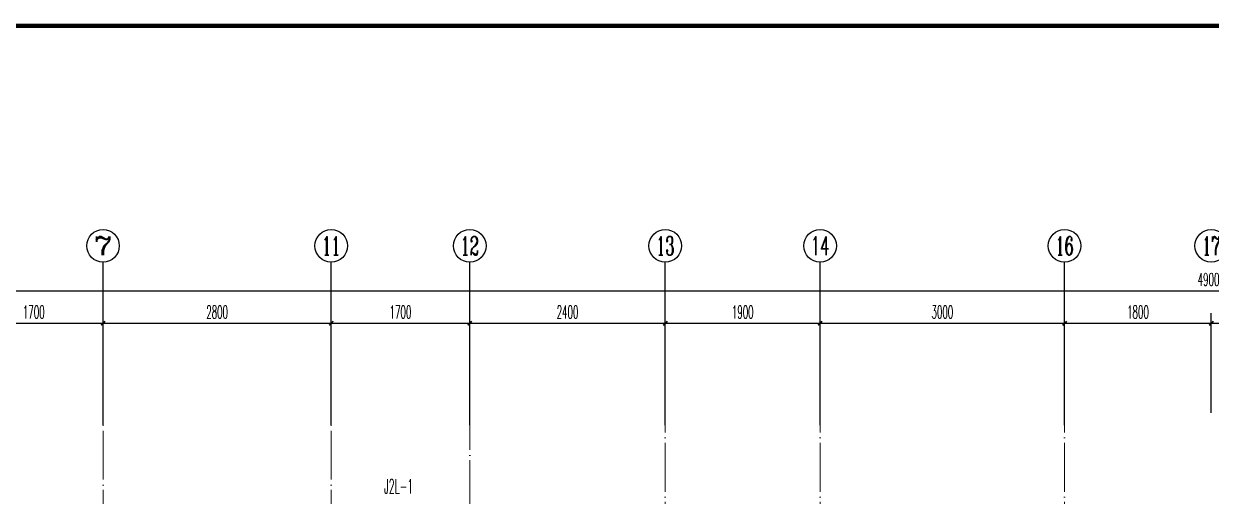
# Model space of a CAD drawing. Extents: x 27938 to 1042331, y -235042 to 1535213.
# Drawn here: x 692244 to 706817, y 147460 to 153256 of the extents above; entities that cross this region are included whole.
import ezdxf
from ezdxf.enums import TextEntityAlignment as Align

# ---------------------------------------------------------------- set-up
doc = ezdxf.new("R2010")
doc.units = 0
doc.header["$LTSCALE"] = 1000
doc.header["$MEASUREMENT"] = 0
doc.linetypes.add('DOTE', pattern=[2.42, 2, -0.2, 0.02, -0.2])
for name, color, linetype in [('3.5方案汇报，与郭总、侯月琴确定户型_t8$0$2020.03.04 -1安徽标准化洋房户型(UA）_t8_t8$0$看线', 154, 'Continuous'), ('AXIS', 3, 'Continuous'), ('AXIS_TEXT', 4, 'Continuous'), ('DIM_给水', 3, 'Continuous'), ('图框', 140, 'Continuous')]:
    doc.layers.add(name, color=color, linetype=linetype)
doc.layers.add('DOTE', color=19, linetype='DOTE', lineweight=9)
doc.styles.add('_TCH_AXIS', font='COMPLEX', dxfattribs={"bigfont": 'GBCBIG'})
doc.styles.add('_TCH_DIM_T3', font='SIMPLEX.shx', dxfattribs={"width": 0.494118, "bigfont": 'GBCBIG.shx'})
doc.styles.add('_TWT_SERIAL', font='simplex.shx', dxfattribs={"width": 0.6, "oblique": 10, "height": 3, "bigfont": 'aadri.shx'})
doc.styles.add('COMPLEX', font='COMPLEX')
doc.dimstyles.new('_TCH_ARCH&&50', dxfattribs={"dimtxt": 157.5, "dimasz": 50, "dimexe": 125, "dimexo": 150, "dimgap": 58.75, "dimtad": 1, "dimdec": 0, "dimzin": 0, "dimdsep": 46, "dimtxsty": '_TCH_DIM_T3', "dimblk": 'ARCHTICK', "dimcen": 0.09, "dimclrt": 7, "dimazin": 0, "dimtfac": 1, "dimtdec": 0, "dimtix": 1, "dimtmove": 2, "dimatfit": 3, "dimldrblk": 'ARCHTICK', "dimfxl": 1, "dimtolj": 1, "dimtzin": 0, "dimarcsym": 0})

# ---------------------------------------------------------------- blocks, each defined once
blk = doc.blocks.new('GFDGDGRDGRDG')
at = {"layer": 'DOTE', "linetype": 'DOTE', "ltscale": 0.3}
for p, q in [((586394, 370358), (586394, 376108)), ((589194, 370358), (589194, 376108)), ((590894, 360558), (590894, 376108)), ((593294, 368758), (593294, 376108)), ((595194, 368758), (595194, 376108)), ((598194, 368758), (598194, 376108))]:
    blk.add_line(p, q, dxfattribs=at)
blk = doc.blocks.new('A$C3EFC1732')
at = {"layer": '图框', "const_width": 100}
blk.add_lwpolyline([(-8012, -58400), (125150, -58400), (125150, -1000), (-8012, -1000)], close=True, dxfattribs=at)
blk = doc.blocks.new('_ArchTick')
at = {"color": 0, "linetype": 'ByBlock', "const_width": 0.4}
blk.add_lwpolyline([(-0.5, -0.5), (0.5, 0.5)], dxfattribs=at)
blk = doc.blocks.new('*D453')
at = {"layer": 'AXIS', "color": 0, "lineweight": -2}
for p, q in [((706817, 148482), (706817, 149707)), ((708617, 148482), (708617, 149707)), ((706817, 149582), (708617, 149582))]:
    blk.add_line(p, q, dxfattribs=at)
at = {"layer": 'Defpoints', "color": 0}
for p in [(708617, 149582), (706817, 148332), (708617, 148332)]:
    blk.add_point(p, dxfattribs=at)
at = {"layer": 'AXIS', "color": 0, "lineweight": -2, "xscale": 50, "yscale": 50, "zscale": 50, "rotation": 180}
blk.add_blockref('_ArchTick', (706817, 149582), dxfattribs=at)
at = {"layer": 'AXIS', "color": 0, "lineweight": -2, "xscale": 50, "yscale": 50, "zscale": 50}
blk.add_blockref('_ArchTick', (708617, 149582), dxfattribs=at)
at = {"layer": 'AXIS', "color": 7, "insert": (707717, 149720), "char_height": 157.5, "attachment_point": 5, "style": '_TCH_DIM_T3'}
blk.add_mtext('\\A1;1800', dxfattribs=at)
blk = doc.blocks.new('*D492')
at = {"layer": 'AXIS', "color": 0, "lineweight": -2}
for p, q in [((691517, 148482), (691517, 149707)), ((693217, 148482), (693217, 149707)), ((691517, 149582), (693217, 149582))]:
    blk.add_line(p, q, dxfattribs=at)
at = {"layer": 'Defpoints', "color": 0}
for p in [(693217, 149582), (691517, 148332), (693217, 148332)]:
    blk.add_point(p, dxfattribs=at)
at = {"layer": 'AXIS', "color": 0, "lineweight": -2, "xscale": 50, "yscale": 50, "zscale": 50, "rotation": 180}
blk.add_blockref('_ArchTick', (691517, 149582), dxfattribs=at)
at = {"layer": 'AXIS', "color": 0, "lineweight": -2, "xscale": 50, "yscale": 50, "zscale": 50}
blk.add_blockref('_ArchTick', (693217, 149582), dxfattribs=at)
at = {"layer": 'AXIS', "color": 7, "insert": (692367, 149720), "char_height": 157.5, "attachment_point": 5, "style": '_TCH_DIM_T3'}
blk.add_mtext('\\A1;1700', dxfattribs=at)
blk = doc.blocks.new('*D493')
at = {"layer": 'AXIS', "color": 0, "lineweight": -2}
for p, q in [((693217, 148482), (693217, 149707)), ((696017, 148482), (696017, 149707)), ((693217, 149582), (696017, 149582))]:
    blk.add_line(p, q, dxfattribs=at)
at = {"layer": 'Defpoints', "color": 0}
for p in [(696017, 149582), (693217, 148332), (696017, 148332)]:
    blk.add_point(p, dxfattribs=at)
at = {"layer": 'AXIS', "color": 0, "lineweight": -2, "xscale": 50, "yscale": 50, "zscale": 50, "rotation": 180}
blk.add_blockref('_ArchTick', (693217, 149582), dxfattribs=at)
at = {"layer": 'AXIS', "color": 0, "lineweight": -2, "xscale": 50, "yscale": 50, "zscale": 50}
blk.add_blockref('_ArchTick', (696017, 149582), dxfattribs=at)
at = {"layer": 'AXIS', "color": 7, "insert": (694617, 149720), "char_height": 157.5, "attachment_point": 5, "style": '_TCH_DIM_T3'}
blk.add_mtext('\\A1;2800', dxfattribs=at)
blk = doc.blocks.new('*D494')
at = {"layer": 'AXIS', "color": 0, "lineweight": -2}
for p, q in [((696017, 148482), (696017, 149707)), ((697717, 148482), (697717, 149707)), ((696017, 149582), (697717, 149582))]:
    blk.add_line(p, q, dxfattribs=at)
at = {"layer": 'Defpoints', "color": 0}
for p in [(697717, 149582), (696017, 148332), (697717, 148332)]:
    blk.add_point(p, dxfattribs=at)
at = {"layer": 'AXIS', "color": 0, "lineweight": -2, "xscale": 50, "yscale": 50, "zscale": 50, "rotation": 180}
blk.add_blockref('_ArchTick', (696017, 149582), dxfattribs=at)
at = {"layer": 'AXIS', "color": 0, "lineweight": -2, "xscale": 50, "yscale": 50, "zscale": 50}
blk.add_blockref('_ArchTick', (697717, 149582), dxfattribs=at)
at = {"layer": 'AXIS', "color": 7, "insert": (696867, 149720), "char_height": 157.5, "attachment_point": 5, "style": '_TCH_DIM_T3'}
blk.add_mtext('\\A1;1700', dxfattribs=at)
blk = doc.blocks.new('*D495')
at = {"layer": 'AXIS', "color": 0, "lineweight": -2}
for p, q in [((697717, 148482), (697717, 149707)), ((700117, 148482), (700117, 149707)), ((697717, 149582), (700117, 149582))]:
    blk.add_line(p, q, dxfattribs=at)
at = {"layer": 'Defpoints', "color": 0}
for p in [(700117, 149582), (697717, 148332), (700117, 148332)]:
    blk.add_point(p, dxfattribs=at)
at = {"layer": 'AXIS', "color": 0, "lineweight": -2, "xscale": 50, "yscale": 50, "zscale": 50, "rotation": 180}
blk.add_blockref('_ArchTick', (697717, 149582), dxfattribs=at)
at = {"layer": 'AXIS', "color": 0, "lineweight": -2, "xscale": 50, "yscale": 50, "zscale": 50}
blk.add_blockref('_ArchTick', (700117, 149582), dxfattribs=at)
at = {"layer": 'AXIS', "color": 7, "insert": (698917, 149720), "char_height": 157.5, "attachment_point": 5, "style": '_TCH_DIM_T3'}
blk.add_mtext('\\A1;2400', dxfattribs=at)
blk = doc.blocks.new('*D496')
at = {"layer": 'AXIS', "color": 0, "lineweight": -2}
for p, q in [((700117, 148482), (700117, 149707)), ((702017, 148482), (702017, 149707)), ((700117, 149582), (702017, 149582))]:
    blk.add_line(p, q, dxfattribs=at)
at = {"layer": 'Defpoints', "color": 0}
for p in [(702017, 149582), (700117, 148332), (702017, 148332)]:
    blk.add_point(p, dxfattribs=at)
at = {"layer": 'AXIS', "color": 0, "lineweight": -2, "xscale": 50, "yscale": 50, "zscale": 50, "rotation": 180}
blk.add_blockref('_ArchTick', (700117, 149582), dxfattribs=at)
at = {"layer": 'AXIS', "color": 0, "lineweight": -2, "xscale": 50, "yscale": 50, "zscale": 50}
blk.add_blockref('_ArchTick', (702017, 149582), dxfattribs=at)
at = {"layer": 'AXIS', "color": 7, "insert": (701067, 149720), "char_height": 157.5, "attachment_point": 5, "style": '_TCH_DIM_T3'}
blk.add_mtext('\\A1;1900', dxfattribs=at)
blk = doc.blocks.new('*D497')
at = {"layer": 'AXIS', "color": 0, "lineweight": -2}
for p, q in [((702017, 148482), (702017, 149707)), ((705017, 148482), (705017, 149707)), ((702017, 149582), (705017, 149582))]:
    blk.add_line(p, q, dxfattribs=at)
at = {"layer": 'Defpoints', "color": 0}
for p in [(705017, 149582), (702017, 148332), (705017, 148332)]:
    blk.add_point(p, dxfattribs=at)
at = {"layer": 'AXIS', "color": 0, "lineweight": -2, "xscale": 50, "yscale": 50, "zscale": 50, "rotation": 180}
blk.add_blockref('_ArchTick', (702017, 149582), dxfattribs=at)
at = {"layer": 'AXIS', "color": 0, "lineweight": -2, "xscale": 50, "yscale": 50, "zscale": 50}
blk.add_blockref('_ArchTick', (705017, 149582), dxfattribs=at)
at = {"layer": 'AXIS', "color": 7, "insert": (703517, 149720), "char_height": 157.5, "attachment_point": 5, "style": '_TCH_DIM_T3'}
blk.add_mtext('\\A1;3000', dxfattribs=at)
blk = doc.blocks.new('*D498')
at = {"layer": 'AXIS', "color": 0, "lineweight": -2}
for p, q in [((705017, 148482), (705017, 149707)), ((706817, 148482), (706817, 149707)), ((705017, 149582), (706817, 149582))]:
    blk.add_line(p, q, dxfattribs=at)
at = {"layer": 'Defpoints', "color": 0}
for p in [(706817, 149582), (705017, 148332), (706817, 148332)]:
    blk.add_point(p, dxfattribs=at)
at = {"layer": 'AXIS', "color": 0, "lineweight": -2, "xscale": 50, "yscale": 50, "zscale": 50, "rotation": 180}
blk.add_blockref('_ArchTick', (705017, 149582), dxfattribs=at)
at = {"layer": 'AXIS', "color": 0, "lineweight": -2, "xscale": 50, "yscale": 50, "zscale": 50}
blk.add_blockref('_ArchTick', (706817, 149582), dxfattribs=at)
at = {"layer": 'AXIS', "color": 7, "insert": (705917, 149720), "char_height": 157.5, "attachment_point": 5, "style": '_TCH_DIM_T3'}
blk.add_mtext('\\A1;1800', dxfattribs=at)
blk = doc.blocks.new('*D499')
at = {"layer": 'AXIS', "color": 0, "lineweight": -2}
for p, q in [((682317, 148482), (682317, 150107)), ((731317, 148482), (731317, 150107)), ((682317, 149982), (731317, 149982))]:
    blk.add_line(p, q, dxfattribs=at)
at = {"layer": 'Defpoints', "color": 0}
for p in [(731317, 149982), (682317, 148332), (731317, 148332)]:
    blk.add_point(p, dxfattribs=at)
at = {"layer": 'AXIS', "color": 0, "lineweight": -2, "xscale": 50, "yscale": 50, "zscale": 50, "rotation": 180}
blk.add_blockref('_ArchTick', (682317, 149982), dxfattribs=at)
at = {"layer": 'AXIS', "color": 0, "lineweight": -2, "xscale": 50, "yscale": 50, "zscale": 50}
blk.add_blockref('_ArchTick', (731317, 149982), dxfattribs=at)
at = {"layer": 'AXIS', "color": 7, "insert": (706817, 150120), "char_height": 157.5, "attachment_point": 5, "style": '_TCH_DIM_T3'}
blk.add_mtext('\\A1;49000', dxfattribs=at)
blk = doc.blocks.new('_AXISO')
blk.add_circle((0, 0), 0.5)
at = {"layer": 'AXIS_TEXT', "style": 'COMPLEX', "width": 1.041667}
blk.add_attdef('A', text='', height=0.56, dxfattribs=at).set_placement((-0.25, -0.28), (0.25, -0.28), align=Align.FIT)

msp = doc.modelspace()

# ---------------------------------------------------------------- linework, layer by layer
at = {"layer": 'AXIS'}
for p, q in [((693216.6, 148332.3), (693216.6, 150332.3)), ((696016.6, 148332.3), (696016.6, 150332.3)), ((697716.6, 148332.3), (697716.6, 150332.3)), ((700116.6, 148332.3), (700116.6, 150332.3)), ((702016.6, 148332.3), (702016.6, 150332.3)), ((705016.6, 148332.3), (705016.6, 150332.3))]:
    msp.add_line(p, q, dxfattribs=at)

# ---------------------------------------------------------------- block references
at = {"xscale": 0.5, "yscale": 0.5, "zscale": 0.5}
msp.add_blockref('A$C3EFC1732', (679162.9, 153731.3), dxfattribs=at)
at = {"layer": '3.5方案汇报，与郭总、侯月琴确定户型_t8$0$2020.03.04 -1安徽标准化洋房户型(UA）_t8_t8$0$看线', "ltscale": 10}
msp.add_blockref('GFDGDGRDGRDG', (106822.9, -227776), dxfattribs=at)
at = {"layer": 'AXIS'}
ref = msp.add_blockref('_AXISO', (693216.6, 150532.3), dxfattribs=dict(at, xscale=400, yscale=400, zscale=400))
ref.add_attrib('A', '7', dxfattribs={"layer": 'AXIS_TEXT', "height": 226.3, "style": '_TCH_AXIS', "width": 1.5}).set_placement((693103.4, 150419.2), (693329.7, 150419.2), align=Align.FIT)
ref = msp.add_blockref('_AXISO', (696016.6, 150532.3), dxfattribs=dict(at, xscale=400, yscale=400, zscale=400))
ref.add_attrib('A', '11', dxfattribs={"layer": 'AXIS_TEXT', "height": 226.27, "style": '_TCH_AXIS', "width": 0.875}).set_placement((695903.4, 150419.2), (696129.7, 150419.2), align=Align.FIT)
ref = msp.add_blockref('_AXISO', (697716.6, 150532.3), dxfattribs=dict(at, xscale=400, yscale=400, zscale=400))
ref.add_attrib('A', '12', dxfattribs={"layer": 'AXIS_TEXT', "height": 226.27, "style": '_TCH_AXIS', "width": 0.724138}).set_placement((697603.4, 150419.2), (697829.7, 150419.2), align=Align.FIT)
ref = msp.add_blockref('_AXISO', (700116.6, 150532.3), dxfattribs=dict(at, xscale=400, yscale=400, zscale=400))
ref.add_attrib('A', '13', dxfattribs={"layer": 'AXIS_TEXT', "height": 226.27, "style": '_TCH_AXIS', "width": 0.724138}).set_placement((700003.4, 150419.2), (700229.7, 150419.2), align=Align.FIT)
ref = msp.add_blockref('_AXISO', (702016.6, 150532.3), dxfattribs=dict(at, xscale=400, yscale=400, zscale=400))
ref.add_attrib('A', '14', dxfattribs={"layer": 'AXIS_TEXT', "height": 226.27, "style": '_TCH_AXIS', "width": 0.677419}).set_placement((701903.4, 150419.2), (702129.7, 150419.2), align=Align.FIT)
ref = msp.add_blockref('_AXISO', (705016.6, 150532.3), dxfattribs=dict(at, xscale=400, yscale=400, zscale=400))
ref.add_attrib('A', '16', dxfattribs={"layer": 'AXIS_TEXT', "height": 226.27, "style": '_TCH_AXIS', "width": 0.724138}).set_placement((704903.4, 150419.2), (705129.7, 150419.2), align=Align.FIT)
ref = msp.add_blockref('_AXISO', (706816.6, 150532.3), dxfattribs=dict(at, xscale=400, yscale=400, zscale=400))
ref.add_attrib('A', '17', dxfattribs={"layer": 'AXIS_TEXT', "height": 226.27, "style": '_TCH_AXIS', "width": 0.724138}).set_placement((706703.4, 150419.2), (706929.7, 150419.2), align=Align.FIT)

# ---------------------------------------------------------------- texts
at = {"layer": 'DIM_给水', "color": 7, "style": '_TWT_SERIAL', "width": 0.48}
msp.add_text('J2L-1', height=175, dxfattribs=at).set_placement((696665.9, 147495.3))

# ---------------------------------------------------------------- dimensions: what is measured, and where the dimension line sits
at = {"layer": 'AXIS'}
for p1, p2, distance, picture, middle in [((682316.6, 148332.3), (731316.6, 148332.3), 1650, '*D499', (706816.6, 150119.8)), ((691516.6, 148332.3), (693216.6, 148332.3), 1250, '*D492', (692366.6, 149719.8)), ((693216.6, 148332.3), (696016.6, 148332.3), 1250, '*D493', (694616.6, 149719.8)), ((696016.6, 148332.3), (697716.6, 148332.3), 1250, '*D494', (696866.6, 149719.8)), ((697716.6, 148332.3), (700116.6, 148332.3), 1250, '*D495', (698916.6, 149719.8)), ((700116.6, 148332.3), (702016.6, 148332.3), 1250, '*D496', (701066.6, 149719.8)), ((702016.6, 148332.3), (705016.6, 148332.3), 1250, '*D497', (703516.6, 149719.8)), ((705016.6, 148332.3), (706816.6, 148332.3), 1250, '*D498', (705916.6, 149719.8)), ((706816.6, 148332.3), (708616.6, 148332.3), 1250, '*D453', (707716.6, 149719.8))]:
    dim = msp.add_aligned_dim(p1=p1, p2=p2, distance=distance, dimstyle='_TCH_ARCH&&50', dxfattribs=at)
    dim.commit()
    dim.dimension.update_dxf_attribs({"geometry": picture, "text_midpoint": middle})

doc.saveas('drawing.dxf')
